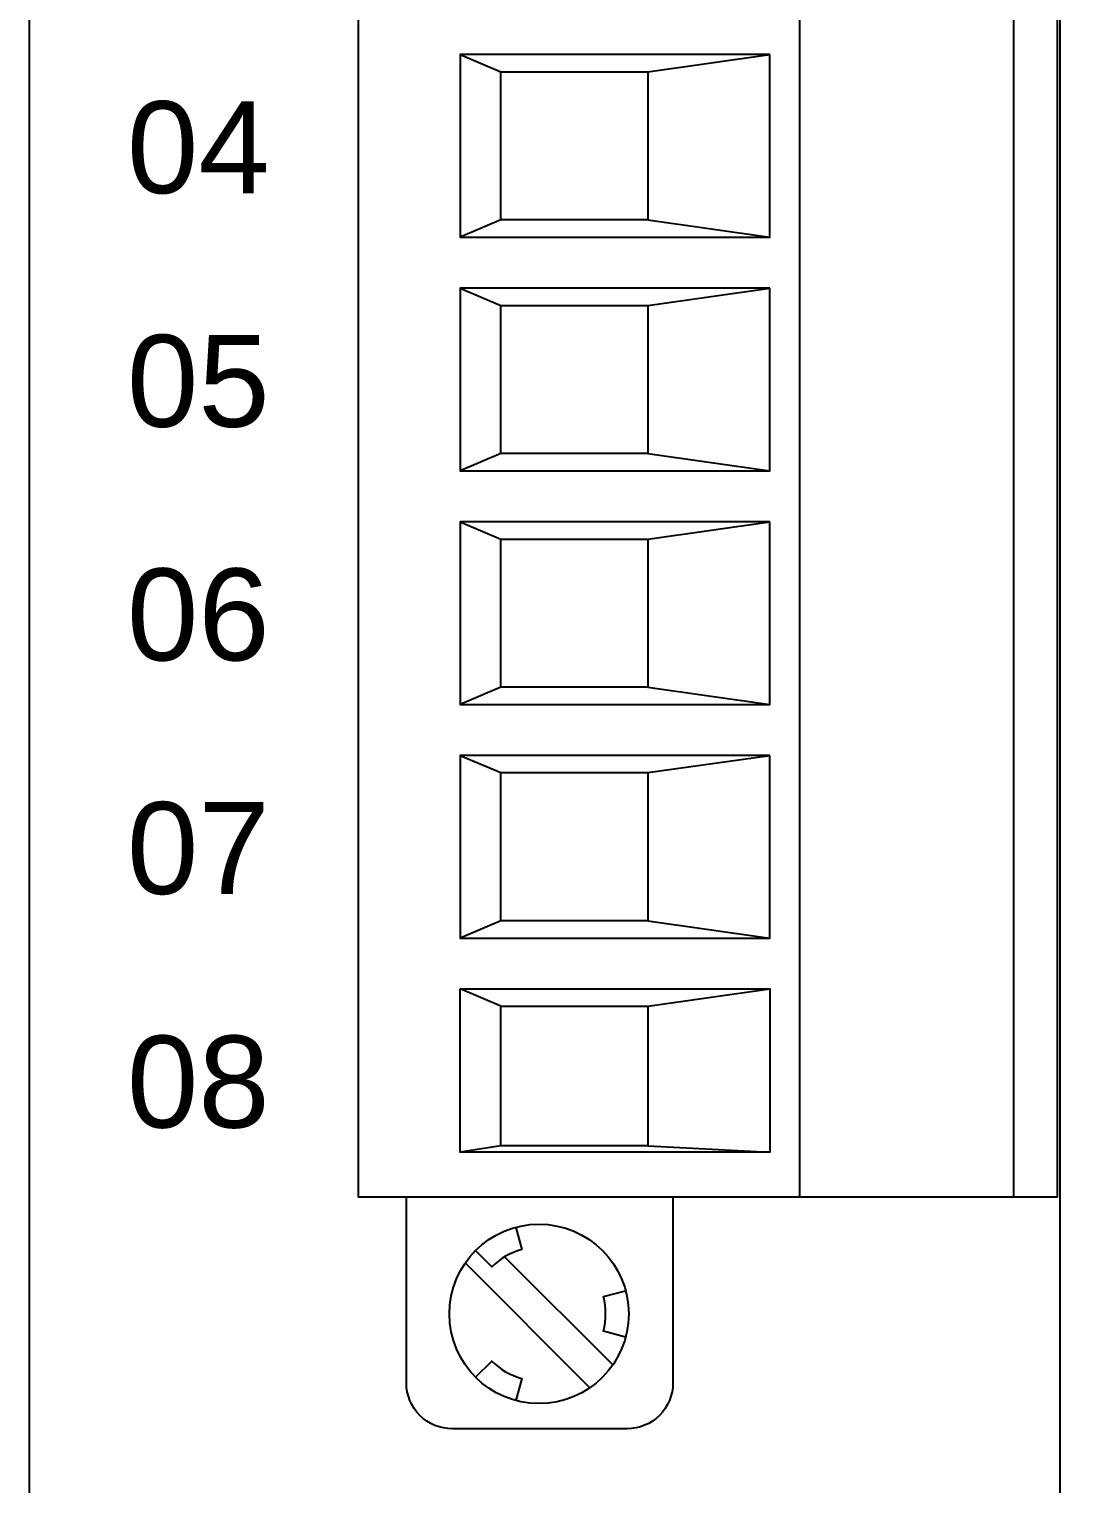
# Model space of a CAD drawing. Extents: x 1 to 47, y 1 to 35.
# Drawn here: x 37.605 to 38.491, y 14.548 to 15.794 of the extents above; entities that cross this region are included whole.
import ezdxf

# ---------------------------------------------------------------- set-up
doc = ezdxf.new("R2010")
doc.units = 0
doc.header["$MEASUREMENT"] = 0
for name, color, linetype in [('9_03__2__42_UNIVERSAL_BINA', 7, 'CONTINUOUS'), ('9_04__3__63_UNIVERSAL_BINA', 7, 'CONTINUOUS'), ('9_05__4__84_UNIVERSAL_BINA', 7, 'CONTINUOUS'), ('9_06__5__21_UNIVERSAL_BINA', 7, 'CONTINUOUS'), ('9_07__6__21_UNIVERSAL_BINA', 7, 'CONTINUOUS'), ('9_08__7__21_UNIVERSAL_BINA', 7, 'CONTINUOUS'), ('9_09__8__42_UNIVERSAL_BINA', 7, 'CONTINUOUS'), ('9_10__9__42_UNIVERSAL_BINA', 7, 'CONTINUOUS'), ('9_11__A__63_UNIVERSAL_BINA', 7, 'CONTINUOUS'), ('9_13__C__24_ELECTROMECHANI', 7, 'CONTINUOUS'), ('9_14__D__36_ELECTROMECHANI', 7, 'CONTINUOUS'), ('9_15__E__48_ELECTROMECHANI', 7, 'CONTINUOUS')]:
    doc.layers.add(name, color=color, linetype=linetype)
doc.styles.add('ARIAL', font='arial.ttf')

msp = doc.modelspace()

# ---------------------------------------------------------------- linework, layer by layer
at = {"layer": '9_03__2__42_UNIVERSAL_BINA'}
for points in [[(38.4875, 10.1348), (38.4875, 16.7075, -0.409111), (38.5649, 16.7863), (38.6646, 16.788, 0.409111), (38.773, 16.8982), (38.773, 17.0097, 0.404026), (38.735, 17.049), (38.33, 17.0632), (37.928, 17.0491, 0.404026), (37.89, 17.0098), (37.89, 16.8972, -0.409111), (37.7739, 16.7791), (37.6819, 16.7775, 0.409111), (37.6045, 16.6987), (37.6045, 10.1436, 0.409111)], [(38.1559, 14.7939), (38.1559, 14.6348, -0.414214), (38.1166, 14.5955), (37.967, 14.5955, -0.414214), (37.9276, 14.6348), (37.9276, 14.7939)], [(38.0213, 14.768), (38.0264, 14.749, 0.131652), (38.0008, 14.7342), (37.9869, 14.7482)], [(38.1153, 14.674), (38.0963, 14.6791, 0.131652), (38.0963, 14.7087), (38.1153, 14.7137)], [(37.9869, 14.6396), (38.0008, 14.6535, 0.131652), (38.0264, 14.6387), (38.0213, 14.6197)]]:
    msp.add_lwpolyline(points, format="xyb", dxfattribs=at)
for points in [[(38.4849, 16.3939), (38.4849, 14.7939), (37.8865, 14.7939), (37.8865, 16.3939)], [(38.2388, 15.7721), (37.9737, 15.7721), (37.9737, 15.6156), (38.2388, 15.6156)], [(38.0085, 15.7573), (38.1345, 15.7573), (38.1345, 15.6305), (38.0085, 15.6305)], [(38.2388, 15.5721), (37.9737, 15.5721), (37.9737, 15.4156), (38.2388, 15.4156)], [(38.0085, 15.5573), (38.1345, 15.5573), (38.1345, 15.4305), (38.0085, 15.4305)], [(38.2388, 15.3721), (37.9737, 15.3721), (37.9737, 15.2156), (38.2388, 15.2156)], [(38.0085, 15.3573), (38.1345, 15.3573), (38.1345, 15.2305), (38.0085, 15.2305)], [(38.2388, 15.1721), (37.9737, 15.1721), (37.9737, 15.0156), (38.2388, 15.0156)], [(38.0085, 15.1573), (38.1345, 15.1573), (38.1345, 15.0305), (38.0085, 15.0305)], [(37.9737, 14.9721), (38.2388, 14.9721), (38.2388, 14.8325), (37.9737, 14.8325)], [(38.0085, 14.9573), (38.1345, 14.9573), (38.1345, 14.8378), (38.0085, 14.8378)]]:
    msp.add_lwpolyline(points, close=True, dxfattribs=at)
for points in [[(38.2644, 14.7939), (38.2644, 16.3939)], [(38.4476, 16.3939), (38.4476, 14.7939)], [(37.9737, 15.7721), (38.0085, 15.7573)], [(38.1345, 15.7573), (38.2388, 15.7721)], [(38.0085, 15.6305), (37.9737, 15.6156)], [(38.1345, 15.6305), (38.2388, 15.6156)], [(37.9737, 15.5721), (38.0085, 15.5573)], [(38.1345, 15.5573), (38.2388, 15.5721)], [(38.0085, 15.4305), (37.9737, 15.4156)], [(38.1345, 15.4305), (38.2388, 15.4156)], [(37.9737, 15.3721), (38.0085, 15.3573)], [(38.1345, 15.3573), (38.2388, 15.3721)], [(38.0085, 15.2305), (37.9737, 15.2156)], [(38.1345, 15.2305), (38.2388, 15.2156)], [(37.9737, 15.1721), (38.0085, 15.1573)], [(38.1345, 15.1573), (38.2388, 15.1721)], [(38.0085, 15.0305), (37.9737, 15.0156)], [(38.1345, 15.0305), (38.2388, 15.0156)], [(38.0085, 14.9573), (37.9737, 14.9721)], [(38.1345, 14.9573), (38.2388, 14.9721)], [(38.0085, 14.8378), (37.9737, 14.8325)], [(38.1345, 14.8378), (38.2388, 14.8325)], [(38.0848, 14.6307), (37.978, 14.7375)], [(38.0117, 14.7428), (38.1043, 14.6502)]]:
    msp.add_lwpolyline(points, dxfattribs=at)
msp.add_circle((38.0412, 14.6939), 0.0768, dxfattribs=at)
at = {"layer": '9_04__3__63_UNIVERSAL_BINA'}
for points in [[(38.4875, 10.1348), (38.4875, 16.7075, -0.409111), (38.5649, 16.7863), (38.6646, 16.788, 0.409111), (38.773, 16.8982), (38.773, 17.0097, 0.404026), (38.735, 17.049), (38.33, 17.0632), (37.928, 17.0491, 0.404026), (37.89, 17.0098), (37.89, 16.8972, -0.409111), (37.7739, 16.7791), (37.6819, 16.7775, 0.409111), (37.6045, 16.6987), (37.6045, 10.1436, 0.409111)], [(38.1559, 14.7939), (38.1559, 14.6348, -0.414214), (38.1166, 14.5955), (37.967, 14.5955, -0.414214), (37.9276, 14.6348), (37.9276, 14.7939)], [(38.0213, 14.768), (38.0264, 14.749, 0.131652), (38.0008, 14.7342), (37.9869, 14.7482)], [(38.1153, 14.674), (38.0963, 14.6791, 0.131652), (38.0963, 14.7087), (38.1153, 14.7137)], [(37.9869, 14.6396), (38.0008, 14.6535, 0.131652), (38.0264, 14.6387), (38.0213, 14.6197)]]:
    msp.add_lwpolyline(points, format="xyb", dxfattribs=at)
for points in [[(38.4849, 16.3939), (38.4849, 14.7939), (37.8865, 14.7939), (37.8865, 16.3939)], [(38.2388, 15.7721), (37.9737, 15.7721), (37.9737, 15.6156), (38.2388, 15.6156)], [(38.0085, 15.7573), (38.1345, 15.7573), (38.1345, 15.6305), (38.0085, 15.6305)], [(38.2388, 15.5721), (37.9737, 15.5721), (37.9737, 15.4156), (38.2388, 15.4156)], [(38.0085, 15.5573), (38.1345, 15.5573), (38.1345, 15.4305), (38.0085, 15.4305)], [(38.2388, 15.3721), (37.9737, 15.3721), (37.9737, 15.2156), (38.2388, 15.2156)], [(38.0085, 15.3573), (38.1345, 15.3573), (38.1345, 15.2305), (38.0085, 15.2305)], [(38.2388, 15.1721), (37.9737, 15.1721), (37.9737, 15.0156), (38.2388, 15.0156)], [(38.0085, 15.1573), (38.1345, 15.1573), (38.1345, 15.0305), (38.0085, 15.0305)], [(37.9737, 14.9721), (38.2388, 14.9721), (38.2388, 14.8325), (37.9737, 14.8325)], [(38.0085, 14.9573), (38.1345, 14.9573), (38.1345, 14.8378), (38.0085, 14.8378)]]:
    msp.add_lwpolyline(points, close=True, dxfattribs=at)
for points in [[(38.2644, 14.7939), (38.2644, 16.3939)], [(38.4476, 16.3939), (38.4476, 14.7939)], [(37.9737, 15.7721), (38.0085, 15.7573)], [(38.1345, 15.7573), (38.2388, 15.7721)], [(38.0085, 15.6305), (37.9737, 15.6156)], [(38.1345, 15.6305), (38.2388, 15.6156)], [(37.9737, 15.5721), (38.0085, 15.5573)], [(38.1345, 15.5573), (38.2388, 15.5721)], [(38.0085, 15.4305), (37.9737, 15.4156)], [(38.1345, 15.4305), (38.2388, 15.4156)], [(37.9737, 15.3721), (38.0085, 15.3573)], [(38.1345, 15.3573), (38.2388, 15.3721)], [(38.0085, 15.2305), (37.9737, 15.2156)], [(38.1345, 15.2305), (38.2388, 15.2156)], [(37.9737, 15.1721), (38.0085, 15.1573)], [(38.1345, 15.1573), (38.2388, 15.1721)], [(38.0085, 15.0305), (37.9737, 15.0156)], [(38.1345, 15.0305), (38.2388, 15.0156)], [(38.0085, 14.9573), (37.9737, 14.9721)], [(38.1345, 14.9573), (38.2388, 14.9721)], [(38.0085, 14.8378), (37.9737, 14.8325)], [(38.1345, 14.8378), (38.2388, 14.8325)], [(38.0848, 14.6307), (37.978, 14.7375)], [(38.0117, 14.7428), (38.1043, 14.6502)]]:
    msp.add_lwpolyline(points, dxfattribs=at)
msp.add_circle((38.0412, 14.6939), 0.0768, dxfattribs=at)
at = {"layer": '9_05__4__84_UNIVERSAL_BINA'}
for points in [[(38.4875, 10.1348), (38.4875, 16.7075, -0.409111), (38.5649, 16.7863), (38.6646, 16.788, 0.409111), (38.773, 16.8982), (38.773, 17.0097, 0.404026), (38.735, 17.049), (38.33, 17.0632), (37.928, 17.0491, 0.404026), (37.89, 17.0098), (37.89, 16.8972, -0.409111), (37.7739, 16.7791), (37.6819, 16.7775, 0.409111), (37.6045, 16.6987), (37.6045, 10.1436, 0.409111)], [(38.1559, 14.7939), (38.1559, 14.6348, -0.414214), (38.1166, 14.5955), (37.967, 14.5955, -0.414214), (37.9276, 14.6348), (37.9276, 14.7939)], [(38.0213, 14.768), (38.0264, 14.749, 0.131652), (38.0008, 14.7342), (37.9869, 14.7482)], [(38.1153, 14.674), (38.0963, 14.6791, 0.131652), (38.0963, 14.7087), (38.1153, 14.7137)], [(37.9869, 14.6396), (38.0008, 14.6535, 0.131652), (38.0264, 14.6387), (38.0213, 14.6197)]]:
    msp.add_lwpolyline(points, format="xyb", dxfattribs=at)
for points in [[(38.4849, 16.3939), (38.4849, 14.7939), (37.8865, 14.7939), (37.8865, 16.3939)], [(38.2388, 15.7721), (37.9737, 15.7721), (37.9737, 15.6156), (38.2388, 15.6156)], [(38.0085, 15.7573), (38.1345, 15.7573), (38.1345, 15.6305), (38.0085, 15.6305)], [(38.2388, 15.5721), (37.9737, 15.5721), (37.9737, 15.4156), (38.2388, 15.4156)], [(38.0085, 15.5573), (38.1345, 15.5573), (38.1345, 15.4305), (38.0085, 15.4305)], [(38.2388, 15.3721), (37.9737, 15.3721), (37.9737, 15.2156), (38.2388, 15.2156)], [(38.0085, 15.3573), (38.1345, 15.3573), (38.1345, 15.2305), (38.0085, 15.2305)], [(38.2388, 15.1721), (37.9737, 15.1721), (37.9737, 15.0156), (38.2388, 15.0156)], [(38.0085, 15.1573), (38.1345, 15.1573), (38.1345, 15.0305), (38.0085, 15.0305)], [(37.9737, 14.9721), (38.2388, 14.9721), (38.2388, 14.8325), (37.9737, 14.8325)], [(38.0085, 14.9573), (38.1345, 14.9573), (38.1345, 14.8378), (38.0085, 14.8378)]]:
    msp.add_lwpolyline(points, close=True, dxfattribs=at)
for points in [[(38.2644, 14.7939), (38.2644, 16.3939)], [(38.4476, 16.3939), (38.4476, 14.7939)], [(37.9737, 15.7721), (38.0085, 15.7573)], [(38.1345, 15.7573), (38.2388, 15.7721)], [(38.0085, 15.6305), (37.9737, 15.6156)], [(38.1345, 15.6305), (38.2388, 15.6156)], [(37.9737, 15.5721), (38.0085, 15.5573)], [(38.1345, 15.5573), (38.2388, 15.5721)], [(38.0085, 15.4305), (37.9737, 15.4156)], [(38.1345, 15.4305), (38.2388, 15.4156)], [(37.9737, 15.3721), (38.0085, 15.3573)], [(38.1345, 15.3573), (38.2388, 15.3721)], [(38.0085, 15.2305), (37.9737, 15.2156)], [(38.1345, 15.2305), (38.2388, 15.2156)], [(37.9737, 15.1721), (38.0085, 15.1573)], [(38.1345, 15.1573), (38.2388, 15.1721)], [(38.0085, 15.0305), (37.9737, 15.0156)], [(38.1345, 15.0305), (38.2388, 15.0156)], [(38.0085, 14.9573), (37.9737, 14.9721)], [(38.1345, 14.9573), (38.2388, 14.9721)], [(38.0085, 14.8378), (37.9737, 14.8325)], [(38.1345, 14.8378), (38.2388, 14.8325)], [(38.0848, 14.6307), (37.978, 14.7375)], [(38.0117, 14.7428), (38.1043, 14.6502)]]:
    msp.add_lwpolyline(points, dxfattribs=at)
msp.add_circle((38.0412, 14.6939), 0.0768, dxfattribs=at)
at = {"layer": '9_06__5__21_UNIVERSAL_BINA'}
for points in [[(38.4875, 10.1348), (38.4875, 16.7075, -0.409111), (38.5649, 16.7863), (38.6646, 16.788, 0.409111), (38.773, 16.8982), (38.773, 17.0097, 0.404026), (38.735, 17.049), (38.33, 17.0632), (37.928, 17.0491, 0.404026), (37.89, 17.0098), (37.89, 16.8972, -0.409111), (37.7739, 16.7791), (37.6819, 16.7775, 0.409111), (37.6045, 16.6987), (37.6045, 10.1436, 0.409111)], [(38.1559, 14.7939), (38.1559, 14.6348, -0.414214), (38.1166, 14.5955), (37.967, 14.5955, -0.414214), (37.9276, 14.6348), (37.9276, 14.7939)], [(38.0213, 14.768), (38.0264, 14.749, 0.131652), (38.0008, 14.7342), (37.9869, 14.7482)], [(38.1153, 14.674), (38.0963, 14.6791, 0.131652), (38.0963, 14.7087), (38.1153, 14.7137)], [(37.9869, 14.6396), (38.0008, 14.6535, 0.131652), (38.0264, 14.6387), (38.0213, 14.6197)]]:
    msp.add_lwpolyline(points, format="xyb", dxfattribs=at)
for points in [[(38.4849, 16.3939), (38.4849, 14.7939), (37.8865, 14.7939), (37.8865, 16.3939)], [(38.2388, 15.7721), (37.9737, 15.7721), (37.9737, 15.6156), (38.2388, 15.6156)], [(38.0085, 15.7573), (38.1345, 15.7573), (38.1345, 15.6305), (38.0085, 15.6305)], [(38.2388, 15.5721), (37.9737, 15.5721), (37.9737, 15.4156), (38.2388, 15.4156)], [(38.0085, 15.5573), (38.1345, 15.5573), (38.1345, 15.4305), (38.0085, 15.4305)], [(38.2388, 15.3721), (37.9737, 15.3721), (37.9737, 15.2156), (38.2388, 15.2156)], [(38.0085, 15.3573), (38.1345, 15.3573), (38.1345, 15.2305), (38.0085, 15.2305)], [(38.2388, 15.1721), (37.9737, 15.1721), (37.9737, 15.0156), (38.2388, 15.0156)], [(38.0085, 15.1573), (38.1345, 15.1573), (38.1345, 15.0305), (38.0085, 15.0305)], [(37.9737, 14.9721), (38.2388, 14.9721), (38.2388, 14.8325), (37.9737, 14.8325)], [(38.0085, 14.9573), (38.1345, 14.9573), (38.1345, 14.8378), (38.0085, 14.8378)]]:
    msp.add_lwpolyline(points, close=True, dxfattribs=at)
for points in [[(38.2644, 14.7939), (38.2644, 16.3939)], [(38.4476, 16.3939), (38.4476, 14.7939)], [(37.9737, 15.7721), (38.0085, 15.7573)], [(38.1345, 15.7573), (38.2388, 15.7721)], [(38.0085, 15.6305), (37.9737, 15.6156)], [(38.1345, 15.6305), (38.2388, 15.6156)], [(37.9737, 15.5721), (38.0085, 15.5573)], [(38.1345, 15.5573), (38.2388, 15.5721)], [(38.0085, 15.4305), (37.9737, 15.4156)], [(38.1345, 15.4305), (38.2388, 15.4156)], [(37.9737, 15.3721), (38.0085, 15.3573)], [(38.1345, 15.3573), (38.2388, 15.3721)], [(38.0085, 15.2305), (37.9737, 15.2156)], [(38.1345, 15.2305), (38.2388, 15.2156)], [(37.9737, 15.1721), (38.0085, 15.1573)], [(38.1345, 15.1573), (38.2388, 15.1721)], [(38.0085, 15.0305), (37.9737, 15.0156)], [(38.1345, 15.0305), (38.2388, 15.0156)], [(38.0085, 14.9573), (37.9737, 14.9721)], [(38.1345, 14.9573), (38.2388, 14.9721)], [(38.0085, 14.8378), (37.9737, 14.8325)], [(38.1345, 14.8378), (38.2388, 14.8325)], [(38.0848, 14.6307), (37.978, 14.7375)], [(38.0117, 14.7428), (38.1043, 14.6502)]]:
    msp.add_lwpolyline(points, dxfattribs=at)
msp.add_circle((38.0412, 14.6939), 0.0768, dxfattribs=at)
at = {"layer": '9_07__6__21_UNIVERSAL_BINA'}
for points in [[(38.4875, 10.1348), (38.4875, 16.7075, -0.409111), (38.5649, 16.7863), (38.6646, 16.788, 0.409111), (38.773, 16.8982), (38.773, 17.0097, 0.404026), (38.735, 17.049), (38.33, 17.0632), (37.928, 17.0491, 0.404026), (37.89, 17.0098), (37.89, 16.8972, -0.409111), (37.7739, 16.7791), (37.6819, 16.7775, 0.409111), (37.6045, 16.6987), (37.6045, 10.1436, 0.409111)], [(38.1559, 14.7939), (38.1559, 14.6348, -0.414214), (38.1166, 14.5955), (37.967, 14.5955, -0.414214), (37.9276, 14.6348), (37.9276, 14.7939)], [(38.0213, 14.768), (38.0264, 14.749, 0.131652), (38.0008, 14.7342), (37.9869, 14.7482)], [(38.1153, 14.674), (38.0963, 14.6791, 0.131652), (38.0963, 14.7087), (38.1153, 14.7137)], [(37.9869, 14.6396), (38.0008, 14.6535, 0.131652), (38.0264, 14.6387), (38.0213, 14.6197)]]:
    msp.add_lwpolyline(points, format="xyb", dxfattribs=at)
for points in [[(38.4849, 16.3939), (38.4849, 14.7939), (37.8865, 14.7939), (37.8865, 16.3939)], [(38.2388, 15.7721), (37.9737, 15.7721), (37.9737, 15.6156), (38.2388, 15.6156)], [(38.0085, 15.7573), (38.1345, 15.7573), (38.1345, 15.6305), (38.0085, 15.6305)], [(38.2388, 15.5721), (37.9737, 15.5721), (37.9737, 15.4156), (38.2388, 15.4156)], [(38.0085, 15.5573), (38.1345, 15.5573), (38.1345, 15.4305), (38.0085, 15.4305)], [(38.2388, 15.3721), (37.9737, 15.3721), (37.9737, 15.2156), (38.2388, 15.2156)], [(38.0085, 15.3573), (38.1345, 15.3573), (38.1345, 15.2305), (38.0085, 15.2305)], [(38.2388, 15.1721), (37.9737, 15.1721), (37.9737, 15.0156), (38.2388, 15.0156)], [(38.0085, 15.1573), (38.1345, 15.1573), (38.1345, 15.0305), (38.0085, 15.0305)], [(37.9737, 14.9721), (38.2388, 14.9721), (38.2388, 14.8325), (37.9737, 14.8325)], [(38.0085, 14.9573), (38.1345, 14.9573), (38.1345, 14.8378), (38.0085, 14.8378)]]:
    msp.add_lwpolyline(points, close=True, dxfattribs=at)
for points in [[(38.2644, 14.7939), (38.2644, 16.3939)], [(38.4476, 16.3939), (38.4476, 14.7939)], [(37.9737, 15.7721), (38.0085, 15.7573)], [(38.1345, 15.7573), (38.2388, 15.7721)], [(38.0085, 15.6305), (37.9737, 15.6156)], [(38.1345, 15.6305), (38.2388, 15.6156)], [(37.9737, 15.5721), (38.0085, 15.5573)], [(38.1345, 15.5573), (38.2388, 15.5721)], [(38.0085, 15.4305), (37.9737, 15.4156)], [(38.1345, 15.4305), (38.2388, 15.4156)], [(37.9737, 15.3721), (38.0085, 15.3573)], [(38.1345, 15.3573), (38.2388, 15.3721)], [(38.0085, 15.2305), (37.9737, 15.2156)], [(38.1345, 15.2305), (38.2388, 15.2156)], [(37.9737, 15.1721), (38.0085, 15.1573)], [(38.1345, 15.1573), (38.2388, 15.1721)], [(38.0085, 15.0305), (37.9737, 15.0156)], [(38.1345, 15.0305), (38.2388, 15.0156)], [(38.0085, 14.9573), (37.9737, 14.9721)], [(38.1345, 14.9573), (38.2388, 14.9721)], [(38.0085, 14.8378), (37.9737, 14.8325)], [(38.1345, 14.8378), (38.2388, 14.8325)], [(38.0848, 14.6307), (37.978, 14.7375)], [(38.0117, 14.7428), (38.1043, 14.6502)]]:
    msp.add_lwpolyline(points, dxfattribs=at)
msp.add_circle((38.0412, 14.6939), 0.0768, dxfattribs=at)
at = {"layer": '9_08__7__21_UNIVERSAL_BINA'}
for points in [[(38.4875, 10.1348), (38.4875, 16.7075, -0.409111), (38.5649, 16.7863), (38.6646, 16.788, 0.409111), (38.773, 16.8982), (38.773, 17.0097, 0.404026), (38.735, 17.049), (38.33, 17.0632), (37.928, 17.0491, 0.404026), (37.89, 17.0098), (37.89, 16.8972, -0.409111), (37.7739, 16.7791), (37.6819, 16.7775, 0.409111), (37.6045, 16.6987), (37.6045, 10.1436, 0.409111)], [(38.1559, 14.7939), (38.1559, 14.6348, -0.414214), (38.1166, 14.5955), (37.967, 14.5955, -0.414214), (37.9276, 14.6348), (37.9276, 14.7939)], [(38.0213, 14.768), (38.0264, 14.749, 0.131652), (38.0008, 14.7342), (37.9869, 14.7482)], [(38.1153, 14.674), (38.0963, 14.6791, 0.131652), (38.0963, 14.7087), (38.1153, 14.7137)], [(37.9869, 14.6396), (38.0008, 14.6535, 0.131652), (38.0264, 14.6387), (38.0213, 14.6197)]]:
    msp.add_lwpolyline(points, format="xyb", dxfattribs=at)
for points in [[(38.4849, 16.3939), (38.4849, 14.7939), (37.8865, 14.7939), (37.8865, 16.3939)], [(38.2388, 15.7721), (37.9737, 15.7721), (37.9737, 15.6156), (38.2388, 15.6156)], [(38.0085, 15.7573), (38.1345, 15.7573), (38.1345, 15.6305), (38.0085, 15.6305)], [(38.2388, 15.5721), (37.9737, 15.5721), (37.9737, 15.4156), (38.2388, 15.4156)], [(38.0085, 15.5573), (38.1345, 15.5573), (38.1345, 15.4305), (38.0085, 15.4305)], [(38.2388, 15.3721), (37.9737, 15.3721), (37.9737, 15.2156), (38.2388, 15.2156)], [(38.0085, 15.3573), (38.1345, 15.3573), (38.1345, 15.2305), (38.0085, 15.2305)], [(38.2388, 15.1721), (37.9737, 15.1721), (37.9737, 15.0156), (38.2388, 15.0156)], [(38.0085, 15.1573), (38.1345, 15.1573), (38.1345, 15.0305), (38.0085, 15.0305)], [(37.9737, 14.9721), (38.2388, 14.9721), (38.2388, 14.8325), (37.9737, 14.8325)], [(38.0085, 14.9573), (38.1345, 14.9573), (38.1345, 14.8378), (38.0085, 14.8378)]]:
    msp.add_lwpolyline(points, close=True, dxfattribs=at)
for points in [[(38.2644, 14.7939), (38.2644, 16.3939)], [(38.4476, 16.3939), (38.4476, 14.7939)], [(37.9737, 15.7721), (38.0085, 15.7573)], [(38.1345, 15.7573), (38.2388, 15.7721)], [(38.0085, 15.6305), (37.9737, 15.6156)], [(38.1345, 15.6305), (38.2388, 15.6156)], [(37.9737, 15.5721), (38.0085, 15.5573)], [(38.1345, 15.5573), (38.2388, 15.5721)], [(38.0085, 15.4305), (37.9737, 15.4156)], [(38.1345, 15.4305), (38.2388, 15.4156)], [(37.9737, 15.3721), (38.0085, 15.3573)], [(38.1345, 15.3573), (38.2388, 15.3721)], [(38.0085, 15.2305), (37.9737, 15.2156)], [(38.1345, 15.2305), (38.2388, 15.2156)], [(37.9737, 15.1721), (38.0085, 15.1573)], [(38.1345, 15.1573), (38.2388, 15.1721)], [(38.0085, 15.0305), (37.9737, 15.0156)], [(38.1345, 15.0305), (38.2388, 15.0156)], [(38.0085, 14.9573), (37.9737, 14.9721)], [(38.1345, 14.9573), (38.2388, 14.9721)], [(38.0085, 14.8378), (37.9737, 14.8325)], [(38.1345, 14.8378), (38.2388, 14.8325)], [(38.0848, 14.6307), (37.978, 14.7375)], [(38.0117, 14.7428), (38.1043, 14.6502)]]:
    msp.add_lwpolyline(points, dxfattribs=at)
msp.add_circle((38.0412, 14.6939), 0.0768, dxfattribs=at)
at = {"layer": '9_09__8__42_UNIVERSAL_BINA'}
for points in [[(38.4875, 10.1348), (38.4875, 16.7075, -0.409111), (38.5649, 16.7863), (38.6646, 16.788, 0.409111), (38.773, 16.8982), (38.773, 17.0097, 0.404026), (38.735, 17.049), (38.33, 17.0632), (37.928, 17.0491, 0.404026), (37.89, 17.0098), (37.89, 16.8972, -0.409111), (37.7739, 16.7791), (37.6819, 16.7775, 0.409111), (37.6045, 16.6987), (37.6045, 10.1436, 0.409111)], [(38.1559, 14.7939), (38.1559, 14.6348, -0.414214), (38.1166, 14.5955), (37.967, 14.5955, -0.414214), (37.9276, 14.6348), (37.9276, 14.7939)], [(38.0213, 14.768), (38.0264, 14.749, 0.131652), (38.0008, 14.7342), (37.9869, 14.7482)], [(38.1153, 14.674), (38.0963, 14.6791, 0.131652), (38.0963, 14.7087), (38.1153, 14.7137)], [(37.9869, 14.6396), (38.0008, 14.6535, 0.131652), (38.0264, 14.6387), (38.0213, 14.6197)]]:
    msp.add_lwpolyline(points, format="xyb", dxfattribs=at)
for points in [[(38.4849, 16.3939), (38.4849, 14.7939), (37.8865, 14.7939), (37.8865, 16.3939)], [(38.2388, 15.7721), (37.9737, 15.7721), (37.9737, 15.6156), (38.2388, 15.6156)], [(38.0085, 15.7573), (38.1345, 15.7573), (38.1345, 15.6305), (38.0085, 15.6305)], [(38.2388, 15.5721), (37.9737, 15.5721), (37.9737, 15.4156), (38.2388, 15.4156)], [(38.0085, 15.5573), (38.1345, 15.5573), (38.1345, 15.4305), (38.0085, 15.4305)], [(38.2388, 15.3721), (37.9737, 15.3721), (37.9737, 15.2156), (38.2388, 15.2156)], [(38.0085, 15.3573), (38.1345, 15.3573), (38.1345, 15.2305), (38.0085, 15.2305)], [(38.2388, 15.1721), (37.9737, 15.1721), (37.9737, 15.0156), (38.2388, 15.0156)], [(38.0085, 15.1573), (38.1345, 15.1573), (38.1345, 15.0305), (38.0085, 15.0305)], [(37.9737, 14.9721), (38.2388, 14.9721), (38.2388, 14.8325), (37.9737, 14.8325)], [(38.0085, 14.9573), (38.1345, 14.9573), (38.1345, 14.8378), (38.0085, 14.8378)]]:
    msp.add_lwpolyline(points, close=True, dxfattribs=at)
for points in [[(38.2644, 14.7939), (38.2644, 16.3939)], [(38.4476, 16.3939), (38.4476, 14.7939)], [(37.9737, 15.7721), (38.0085, 15.7573)], [(38.1345, 15.7573), (38.2388, 15.7721)], [(38.0085, 15.6305), (37.9737, 15.6156)], [(38.1345, 15.6305), (38.2388, 15.6156)], [(37.9737, 15.5721), (38.0085, 15.5573)], [(38.1345, 15.5573), (38.2388, 15.5721)], [(38.0085, 15.4305), (37.9737, 15.4156)], [(38.1345, 15.4305), (38.2388, 15.4156)], [(37.9737, 15.3721), (38.0085, 15.3573)], [(38.1345, 15.3573), (38.2388, 15.3721)], [(38.0085, 15.2305), (37.9737, 15.2156)], [(38.1345, 15.2305), (38.2388, 15.2156)], [(37.9737, 15.1721), (38.0085, 15.1573)], [(38.1345, 15.1573), (38.2388, 15.1721)], [(38.0085, 15.0305), (37.9737, 15.0156)], [(38.1345, 15.0305), (38.2388, 15.0156)], [(38.0085, 14.9573), (37.9737, 14.9721)], [(38.1345, 14.9573), (38.2388, 14.9721)], [(38.0085, 14.8378), (37.9737, 14.8325)], [(38.1345, 14.8378), (38.2388, 14.8325)], [(38.0848, 14.6307), (37.978, 14.7375)], [(38.0117, 14.7428), (38.1043, 14.6502)]]:
    msp.add_lwpolyline(points, dxfattribs=at)
msp.add_circle((38.0412, 14.6939), 0.0768, dxfattribs=at)
at = {"layer": '9_10__9__42_UNIVERSAL_BINA'}
for points in [[(38.4875, 10.1348), (38.4875, 16.7075, -0.409111), (38.5649, 16.7863), (38.6646, 16.788, 0.409111), (38.773, 16.8982), (38.773, 17.0097, 0.404026), (38.735, 17.049), (38.33, 17.0632), (37.928, 17.0491, 0.404026), (37.89, 17.0098), (37.89, 16.8972, -0.409111), (37.7739, 16.7791), (37.6819, 16.7775, 0.409111), (37.6045, 16.6987), (37.6045, 10.1436, 0.409111)], [(38.1559, 14.7939), (38.1559, 14.6348, -0.414214), (38.1166, 14.5955), (37.967, 14.5955, -0.414214), (37.9276, 14.6348), (37.9276, 14.7939)], [(38.0213, 14.768), (38.0264, 14.749, 0.131652), (38.0008, 14.7342), (37.9869, 14.7482)], [(38.1153, 14.674), (38.0963, 14.6791, 0.131652), (38.0963, 14.7087), (38.1153, 14.7137)], [(37.9869, 14.6396), (38.0008, 14.6535, 0.131652), (38.0264, 14.6387), (38.0213, 14.6197)]]:
    msp.add_lwpolyline(points, format="xyb", dxfattribs=at)
for points in [[(38.4849, 16.3939), (38.4849, 14.7939), (37.8865, 14.7939), (37.8865, 16.3939)], [(38.2388, 15.7721), (37.9737, 15.7721), (37.9737, 15.6156), (38.2388, 15.6156)], [(38.0085, 15.7573), (38.1345, 15.7573), (38.1345, 15.6305), (38.0085, 15.6305)], [(38.2388, 15.5721), (37.9737, 15.5721), (37.9737, 15.4156), (38.2388, 15.4156)], [(38.0085, 15.5573), (38.1345, 15.5573), (38.1345, 15.4305), (38.0085, 15.4305)], [(38.2388, 15.3721), (37.9737, 15.3721), (37.9737, 15.2156), (38.2388, 15.2156)], [(38.0085, 15.3573), (38.1345, 15.3573), (38.1345, 15.2305), (38.0085, 15.2305)], [(38.2388, 15.1721), (37.9737, 15.1721), (37.9737, 15.0156), (38.2388, 15.0156)], [(38.0085, 15.1573), (38.1345, 15.1573), (38.1345, 15.0305), (38.0085, 15.0305)], [(37.9737, 14.9721), (38.2388, 14.9721), (38.2388, 14.8325), (37.9737, 14.8325)], [(38.0085, 14.9573), (38.1345, 14.9573), (38.1345, 14.8378), (38.0085, 14.8378)]]:
    msp.add_lwpolyline(points, close=True, dxfattribs=at)
for points in [[(38.2644, 14.7939), (38.2644, 16.3939)], [(38.4476, 16.3939), (38.4476, 14.7939)], [(37.9737, 15.7721), (38.0085, 15.7573)], [(38.1345, 15.7573), (38.2388, 15.7721)], [(38.0085, 15.6305), (37.9737, 15.6156)], [(38.1345, 15.6305), (38.2388, 15.6156)], [(37.9737, 15.5721), (38.0085, 15.5573)], [(38.1345, 15.5573), (38.2388, 15.5721)], [(38.0085, 15.4305), (37.9737, 15.4156)], [(38.1345, 15.4305), (38.2388, 15.4156)], [(37.9737, 15.3721), (38.0085, 15.3573)], [(38.1345, 15.3573), (38.2388, 15.3721)], [(38.0085, 15.2305), (37.9737, 15.2156)], [(38.1345, 15.2305), (38.2388, 15.2156)], [(37.9737, 15.1721), (38.0085, 15.1573)], [(38.1345, 15.1573), (38.2388, 15.1721)], [(38.0085, 15.0305), (37.9737, 15.0156)], [(38.1345, 15.0305), (38.2388, 15.0156)], [(38.0085, 14.9573), (37.9737, 14.9721)], [(38.1345, 14.9573), (38.2388, 14.9721)], [(38.0085, 14.8378), (37.9737, 14.8325)], [(38.1345, 14.8378), (38.2388, 14.8325)], [(38.0848, 14.6307), (37.978, 14.7375)], [(38.0117, 14.7428), (38.1043, 14.6502)]]:
    msp.add_lwpolyline(points, dxfattribs=at)
msp.add_circle((38.0412, 14.6939), 0.0768, dxfattribs=at)
at = {"layer": '9_11__A__63_UNIVERSAL_BINA'}
for points in [[(38.4875, 10.1348), (38.4875, 16.7075, -0.409111), (38.5649, 16.7863), (38.6646, 16.788, 0.409111), (38.773, 16.8982), (38.773, 17.0097, 0.404026), (38.735, 17.049), (38.33, 17.0632), (37.928, 17.0491, 0.404026), (37.89, 17.0098), (37.89, 16.8972, -0.409111), (37.7739, 16.7791), (37.6819, 16.7775, 0.409111), (37.6045, 16.6987), (37.6045, 10.1436, 0.409111)], [(38.1559, 14.7939), (38.1559, 14.6348, -0.414214), (38.1166, 14.5955), (37.967, 14.5955, -0.414214), (37.9276, 14.6348), (37.9276, 14.7939)], [(38.0213, 14.768), (38.0264, 14.749, 0.131652), (38.0008, 14.7342), (37.9869, 14.7482)], [(38.1153, 14.674), (38.0963, 14.6791, 0.131652), (38.0963, 14.7087), (38.1153, 14.7137)], [(37.9869, 14.6396), (38.0008, 14.6535, 0.131652), (38.0264, 14.6387), (38.0213, 14.6197)]]:
    msp.add_lwpolyline(points, format="xyb", dxfattribs=at)
for points in [[(38.4849, 16.3939), (38.4849, 14.7939), (37.8865, 14.7939), (37.8865, 16.3939)], [(38.2388, 15.7721), (37.9737, 15.7721), (37.9737, 15.6156), (38.2388, 15.6156)], [(38.0085, 15.7573), (38.1345, 15.7573), (38.1345, 15.6305), (38.0085, 15.6305)], [(38.2388, 15.5721), (37.9737, 15.5721), (37.9737, 15.4156), (38.2388, 15.4156)], [(38.0085, 15.5573), (38.1345, 15.5573), (38.1345, 15.4305), (38.0085, 15.4305)], [(38.2388, 15.3721), (37.9737, 15.3721), (37.9737, 15.2156), (38.2388, 15.2156)], [(38.0085, 15.3573), (38.1345, 15.3573), (38.1345, 15.2305), (38.0085, 15.2305)], [(38.2388, 15.1721), (37.9737, 15.1721), (37.9737, 15.0156), (38.2388, 15.0156)], [(38.0085, 15.1573), (38.1345, 15.1573), (38.1345, 15.0305), (38.0085, 15.0305)], [(37.9737, 14.9721), (38.2388, 14.9721), (38.2388, 14.8325), (37.9737, 14.8325)], [(38.0085, 14.9573), (38.1345, 14.9573), (38.1345, 14.8378), (38.0085, 14.8378)]]:
    msp.add_lwpolyline(points, close=True, dxfattribs=at)
for points in [[(38.2644, 14.7939), (38.2644, 16.3939)], [(38.4476, 16.3939), (38.4476, 14.7939)], [(37.9737, 15.7721), (38.0085, 15.7573)], [(38.1345, 15.7573), (38.2388, 15.7721)], [(38.0085, 15.6305), (37.9737, 15.6156)], [(38.1345, 15.6305), (38.2388, 15.6156)], [(37.9737, 15.5721), (38.0085, 15.5573)], [(38.1345, 15.5573), (38.2388, 15.5721)], [(38.0085, 15.4305), (37.9737, 15.4156)], [(38.1345, 15.4305), (38.2388, 15.4156)], [(37.9737, 15.3721), (38.0085, 15.3573)], [(38.1345, 15.3573), (38.2388, 15.3721)], [(38.0085, 15.2305), (37.9737, 15.2156)], [(38.1345, 15.2305), (38.2388, 15.2156)], [(37.9737, 15.1721), (38.0085, 15.1573)], [(38.1345, 15.1573), (38.2388, 15.1721)], [(38.0085, 15.0305), (37.9737, 15.0156)], [(38.1345, 15.0305), (38.2388, 15.0156)], [(38.0085, 14.9573), (37.9737, 14.9721)], [(38.1345, 14.9573), (38.2388, 14.9721)], [(38.0085, 14.8378), (37.9737, 14.8325)], [(38.1345, 14.8378), (38.2388, 14.8325)], [(38.0848, 14.6307), (37.978, 14.7375)], [(38.0117, 14.7428), (38.1043, 14.6502)]]:
    msp.add_lwpolyline(points, dxfattribs=at)
msp.add_circle((38.0412, 14.6939), 0.0768, dxfattribs=at)
at = {"layer": '9_13__C__24_ELECTROMECHANI'}
for points in [[(38.4875, 10.1348), (38.4875, 16.7075, -0.409111), (38.5649, 16.7863), (38.6646, 16.788, 0.409111), (38.773, 16.8982), (38.773, 17.0097, 0.404026), (38.735, 17.049), (38.33, 17.0632), (37.928, 17.0491, 0.404026), (37.89, 17.0098), (37.89, 16.8972, -0.409111), (37.7739, 16.7791), (37.6819, 16.7775, 0.409111), (37.6045, 16.6987), (37.6045, 10.1436, 0.409111)], [(38.1559, 14.7939), (38.1559, 14.6348, -0.414214), (38.1166, 14.5955), (37.967, 14.5955, -0.414214), (37.9276, 14.6348), (37.9276, 14.7939)], [(38.0213, 14.768), (38.0264, 14.749, 0.131652), (38.0008, 14.7342), (37.9869, 14.7482)], [(38.1153, 14.674), (38.0963, 14.6791, 0.131652), (38.0963, 14.7087), (38.1153, 14.7137)], [(37.9869, 14.6396), (38.0008, 14.6535, 0.131652), (38.0264, 14.6387), (38.0213, 14.6197)]]:
    msp.add_lwpolyline(points, format="xyb", dxfattribs=at)
for points in [[(38.4849, 16.3939), (38.4849, 14.7939), (37.8865, 14.7939), (37.8865, 16.3939)], [(38.2388, 15.7721), (37.9737, 15.7721), (37.9737, 15.6156), (38.2388, 15.6156)], [(38.0085, 15.7573), (38.1345, 15.7573), (38.1345, 15.6305), (38.0085, 15.6305)], [(38.2388, 15.5721), (37.9737, 15.5721), (37.9737, 15.4156), (38.2388, 15.4156)], [(38.0085, 15.5573), (38.1345, 15.5573), (38.1345, 15.4305), (38.0085, 15.4305)], [(38.2388, 15.3721), (37.9737, 15.3721), (37.9737, 15.2156), (38.2388, 15.2156)], [(38.0085, 15.3573), (38.1345, 15.3573), (38.1345, 15.2305), (38.0085, 15.2305)], [(38.2388, 15.1721), (37.9737, 15.1721), (37.9737, 15.0156), (38.2388, 15.0156)], [(38.0085, 15.1573), (38.1345, 15.1573), (38.1345, 15.0305), (38.0085, 15.0305)], [(37.9737, 14.9721), (38.2388, 14.9721), (38.2388, 14.8325), (37.9737, 14.8325)], [(38.0085, 14.9573), (38.1345, 14.9573), (38.1345, 14.8378), (38.0085, 14.8378)]]:
    msp.add_lwpolyline(points, close=True, dxfattribs=at)
for points in [[(38.2644, 14.7939), (38.2644, 16.3939)], [(38.4476, 16.3939), (38.4476, 14.7939)], [(37.9737, 15.7721), (38.0085, 15.7573)], [(38.1345, 15.7573), (38.2388, 15.7721)], [(38.0085, 15.6305), (37.9737, 15.6156)], [(38.1345, 15.6305), (38.2388, 15.6156)], [(37.9737, 15.5721), (38.0085, 15.5573)], [(38.1345, 15.5573), (38.2388, 15.5721)], [(38.0085, 15.4305), (37.9737, 15.4156)], [(38.1345, 15.4305), (38.2388, 15.4156)], [(37.9737, 15.3721), (38.0085, 15.3573)], [(38.1345, 15.3573), (38.2388, 15.3721)], [(38.0085, 15.2305), (37.9737, 15.2156)], [(38.1345, 15.2305), (38.2388, 15.2156)], [(37.9737, 15.1721), (38.0085, 15.1573)], [(38.1345, 15.1573), (38.2388, 15.1721)], [(38.0085, 15.0305), (37.9737, 15.0156)], [(38.1345, 15.0305), (38.2388, 15.0156)], [(38.0085, 14.9573), (37.9737, 14.9721)], [(38.1345, 14.9573), (38.2388, 14.9721)], [(38.0085, 14.8378), (37.9737, 14.8325)], [(38.1345, 14.8378), (38.2388, 14.8325)], [(38.0848, 14.6307), (37.978, 14.7375)], [(38.0117, 14.7428), (38.1043, 14.6502)]]:
    msp.add_lwpolyline(points, dxfattribs=at)
msp.add_circle((38.0412, 14.6939), 0.0768, dxfattribs=at)
at = {"layer": '9_14__D__36_ELECTROMECHANI'}
for points in [[(38.4875, 10.1348), (38.4875, 16.7075, -0.409111), (38.5649, 16.7863), (38.6646, 16.788, 0.409111), (38.773, 16.8982), (38.773, 17.0097, 0.404026), (38.735, 17.049), (38.33, 17.0632), (37.928, 17.0491, 0.404026), (37.89, 17.0098), (37.89, 16.8972, -0.409111), (37.7739, 16.7791), (37.6819, 16.7775, 0.409111), (37.6045, 16.6987), (37.6045, 10.1436, 0.409111)], [(38.1559, 14.7939), (38.1559, 14.6348, -0.414214), (38.1166, 14.5955), (37.967, 14.5955, -0.414214), (37.9276, 14.6348), (37.9276, 14.7939)], [(38.0213, 14.768), (38.0264, 14.749, 0.131652), (38.0008, 14.7342), (37.9869, 14.7482)], [(38.1153, 14.674), (38.0963, 14.6791, 0.131652), (38.0963, 14.7087), (38.1153, 14.7137)], [(37.9869, 14.6396), (38.0008, 14.6535, 0.131652), (38.0264, 14.6387), (38.0213, 14.6197)]]:
    msp.add_lwpolyline(points, format="xyb", dxfattribs=at)
for points in [[(38.4849, 16.3939), (38.4849, 14.7939), (37.8865, 14.7939), (37.8865, 16.3939)], [(38.2388, 15.7721), (37.9737, 15.7721), (37.9737, 15.6156), (38.2388, 15.6156)], [(38.0085, 15.7573), (38.1345, 15.7573), (38.1345, 15.6305), (38.0085, 15.6305)], [(38.2388, 15.5721), (37.9737, 15.5721), (37.9737, 15.4156), (38.2388, 15.4156)], [(38.0085, 15.5573), (38.1345, 15.5573), (38.1345, 15.4305), (38.0085, 15.4305)], [(38.2388, 15.3721), (37.9737, 15.3721), (37.9737, 15.2156), (38.2388, 15.2156)], [(38.0085, 15.3573), (38.1345, 15.3573), (38.1345, 15.2305), (38.0085, 15.2305)], [(38.2388, 15.1721), (37.9737, 15.1721), (37.9737, 15.0156), (38.2388, 15.0156)], [(38.0085, 15.1573), (38.1345, 15.1573), (38.1345, 15.0305), (38.0085, 15.0305)], [(37.9737, 14.9721), (38.2388, 14.9721), (38.2388, 14.8325), (37.9737, 14.8325)], [(38.0085, 14.9573), (38.1345, 14.9573), (38.1345, 14.8378), (38.0085, 14.8378)]]:
    msp.add_lwpolyline(points, close=True, dxfattribs=at)
for points in [[(38.2644, 14.7939), (38.2644, 16.3939)], [(38.4476, 16.3939), (38.4476, 14.7939)], [(37.9737, 15.7721), (38.0085, 15.7573)], [(38.1345, 15.7573), (38.2388, 15.7721)], [(38.0085, 15.6305), (37.9737, 15.6156)], [(38.1345, 15.6305), (38.2388, 15.6156)], [(37.9737, 15.5721), (38.0085, 15.5573)], [(38.1345, 15.5573), (38.2388, 15.5721)], [(38.0085, 15.4305), (37.9737, 15.4156)], [(38.1345, 15.4305), (38.2388, 15.4156)], [(37.9737, 15.3721), (38.0085, 15.3573)], [(38.1345, 15.3573), (38.2388, 15.3721)], [(38.0085, 15.2305), (37.9737, 15.2156)], [(38.1345, 15.2305), (38.2388, 15.2156)], [(37.9737, 15.1721), (38.0085, 15.1573)], [(38.1345, 15.1573), (38.2388, 15.1721)], [(38.0085, 15.0305), (37.9737, 15.0156)], [(38.1345, 15.0305), (38.2388, 15.0156)], [(38.0085, 14.9573), (37.9737, 14.9721)], [(38.1345, 14.9573), (38.2388, 14.9721)], [(38.0085, 14.8378), (37.9737, 14.8325)], [(38.1345, 14.8378), (38.2388, 14.8325)], [(38.0848, 14.6307), (37.978, 14.7375)], [(38.0117, 14.7428), (38.1043, 14.6502)]]:
    msp.add_lwpolyline(points, dxfattribs=at)
msp.add_circle((38.0412, 14.6939), 0.0768, dxfattribs=at)
at = {"layer": '9_15__E__48_ELECTROMECHANI'}
for points in [[(38.4875, 10.1348), (38.4875, 16.7075, -0.409111), (38.5649, 16.7863), (38.6646, 16.788, 0.409111), (38.773, 16.8982), (38.773, 17.0097, 0.404026), (38.735, 17.049), (38.33, 17.0632), (37.928, 17.0491, 0.404026), (37.89, 17.0098), (37.89, 16.8972, -0.409111), (37.7739, 16.7791), (37.6819, 16.7775, 0.409111), (37.6045, 16.6987), (37.6045, 10.1436, 0.409111)], [(38.1559, 14.7939), (38.1559, 14.6348, -0.414214), (38.1166, 14.5955), (37.967, 14.5955, -0.414214), (37.9276, 14.6348), (37.9276, 14.7939)], [(38.0213, 14.768), (38.0264, 14.749, 0.131652), (38.0008, 14.7342), (37.9869, 14.7482)], [(38.1153, 14.674), (38.0963, 14.6791, 0.131652), (38.0963, 14.7087), (38.1153, 14.7137)], [(37.9869, 14.6396), (38.0008, 14.6535, 0.131652), (38.0264, 14.6387), (38.0213, 14.6197)]]:
    msp.add_lwpolyline(points, format="xyb", dxfattribs=at)
for points in [[(38.4849, 16.3939), (38.4849, 14.7939), (37.8865, 14.7939), (37.8865, 16.3939)], [(38.2388, 15.7721), (37.9737, 15.7721), (37.9737, 15.6156), (38.2388, 15.6156)], [(38.0085, 15.7573), (38.1345, 15.7573), (38.1345, 15.6305), (38.0085, 15.6305)], [(38.2388, 15.5721), (37.9737, 15.5721), (37.9737, 15.4156), (38.2388, 15.4156)], [(38.0085, 15.5573), (38.1345, 15.5573), (38.1345, 15.4305), (38.0085, 15.4305)], [(38.2388, 15.3721), (37.9737, 15.3721), (37.9737, 15.2156), (38.2388, 15.2156)], [(38.0085, 15.3573), (38.1345, 15.3573), (38.1345, 15.2305), (38.0085, 15.2305)], [(38.2388, 15.1721), (37.9737, 15.1721), (37.9737, 15.0156), (38.2388, 15.0156)], [(38.0085, 15.1573), (38.1345, 15.1573), (38.1345, 15.0305), (38.0085, 15.0305)], [(37.9737, 14.9721), (38.2388, 14.9721), (38.2388, 14.8325), (37.9737, 14.8325)], [(38.0085, 14.9573), (38.1345, 14.9573), (38.1345, 14.8378), (38.0085, 14.8378)]]:
    msp.add_lwpolyline(points, close=True, dxfattribs=at)
for points in [[(38.2644, 14.7939), (38.2644, 16.3939)], [(38.4476, 16.3939), (38.4476, 14.7939)], [(37.9737, 15.7721), (38.0085, 15.7573)], [(38.1345, 15.7573), (38.2388, 15.7721)], [(38.0085, 15.6305), (37.9737, 15.6156)], [(38.1345, 15.6305), (38.2388, 15.6156)], [(37.9737, 15.5721), (38.0085, 15.5573)], [(38.1345, 15.5573), (38.2388, 15.5721)], [(38.0085, 15.4305), (37.9737, 15.4156)], [(38.1345, 15.4305), (38.2388, 15.4156)], [(37.9737, 15.3721), (38.0085, 15.3573)], [(38.1345, 15.3573), (38.2388, 15.3721)], [(38.0085, 15.2305), (37.9737, 15.2156)], [(38.1345, 15.2305), (38.2388, 15.2156)], [(37.9737, 15.1721), (38.0085, 15.1573)], [(38.1345, 15.1573), (38.2388, 15.1721)], [(38.0085, 15.0305), (37.9737, 15.0156)], [(38.1345, 15.0305), (38.2388, 15.0156)], [(38.0085, 14.9573), (37.9737, 14.9721)], [(38.1345, 14.9573), (38.2388, 14.9721)], [(38.0085, 14.8378), (37.9737, 14.8325)], [(38.1345, 14.8378), (38.2388, 14.8325)], [(38.0848, 14.6307), (37.978, 14.7375)], [(38.0117, 14.7428), (38.1043, 14.6502)]]:
    msp.add_lwpolyline(points, dxfattribs=at)
msp.add_circle((38.0412, 14.6939), 0.0768, dxfattribs=at)

# ---------------------------------------------------------------- texts
at = {"layer": '9_03__2__42_UNIVERSAL_BINA', "style": 'ARIAL'}
for s, p in [('04', (37.6883, 15.6534)), ('05', (37.6883, 15.4534)), ('06', (37.6883, 15.2534)), ('07', (37.6883, 15.0534)), ('08', (37.6883, 14.8534))]:
    msp.add_text(s, height=0.07867, dxfattribs=at).set_placement(p)
at = {"layer": '9_04__3__63_UNIVERSAL_BINA', "style": 'ARIAL'}
for s, p in [('04', (37.6883, 15.6534)), ('05', (37.6883, 15.4534)), ('06', (37.6883, 15.2534)), ('07', (37.6883, 15.0534)), ('08', (37.6883, 14.8534))]:
    msp.add_text(s, height=0.07867, dxfattribs=at).set_placement(p)
at = {"layer": '9_05__4__84_UNIVERSAL_BINA', "style": 'ARIAL'}
for s, p in [('04', (37.6883, 15.6534)), ('05', (37.6883, 15.4534)), ('06', (37.6883, 15.2534)), ('07', (37.6883, 15.0534)), ('08', (37.6883, 14.8534))]:
    msp.add_text(s, height=0.07867, dxfattribs=at).set_placement(p)
at = {"layer": '9_06__5__21_UNIVERSAL_BINA', "style": 'ARIAL'}
for s, p in [('04', (37.6883, 15.6534)), ('05', (37.6883, 15.4534)), ('06', (37.6883, 15.2534)), ('07', (37.6883, 15.0534)), ('08', (37.6883, 14.8534))]:
    msp.add_text(s, height=0.07867, dxfattribs=at).set_placement(p)
at = {"layer": '9_07__6__21_UNIVERSAL_BINA', "style": 'ARIAL'}
for s, p in [('04', (37.6883, 15.6534)), ('05', (37.6883, 15.4534)), ('06', (37.6883, 15.2534)), ('07', (37.6883, 15.0534)), ('08', (37.6883, 14.8534))]:
    msp.add_text(s, height=0.07867, dxfattribs=at).set_placement(p)
at = {"layer": '9_08__7__21_UNIVERSAL_BINA', "style": 'ARIAL'}
for s, p in [('04', (37.6883, 15.6534)), ('05', (37.6883, 15.4534)), ('06', (37.6883, 15.2534)), ('07', (37.6883, 15.0534)), ('08', (37.6883, 14.8534))]:
    msp.add_text(s, height=0.07867, dxfattribs=at).set_placement(p)
at = {"layer": '9_09__8__42_UNIVERSAL_BINA', "style": 'ARIAL'}
for s, p in [('04', (37.6883, 15.6534)), ('05', (37.6883, 15.4534)), ('06', (37.6883, 15.2534)), ('07', (37.6883, 15.0534)), ('08', (37.6883, 14.8534))]:
    msp.add_text(s, height=0.07867, dxfattribs=at).set_placement(p)
at = {"layer": '9_10__9__42_UNIVERSAL_BINA', "style": 'ARIAL'}
for s, p in [('04', (37.6883, 15.6534)), ('05', (37.6883, 15.4534)), ('06', (37.6883, 15.2534)), ('07', (37.6883, 15.0534)), ('08', (37.6883, 14.8534))]:
    msp.add_text(s, height=0.07867, dxfattribs=at).set_placement(p)
at = {"layer": '9_11__A__63_UNIVERSAL_BINA', "style": 'ARIAL'}
for s, p in [('04', (37.6883, 15.6534)), ('05', (37.6883, 15.4534)), ('06', (37.6883, 15.2534)), ('07', (37.6883, 15.0534)), ('08', (37.6883, 14.8534))]:
    msp.add_text(s, height=0.07867, dxfattribs=at).set_placement(p)
at = {"layer": '9_13__C__24_ELECTROMECHANI', "style": 'ARIAL'}
for s, p in [('04', (37.6883, 15.6534)), ('05', (37.6883, 15.4534)), ('06', (37.6883, 15.2534)), ('07', (37.6883, 15.0534)), ('08', (37.6883, 14.8534))]:
    msp.add_text(s, height=0.07867, dxfattribs=at).set_placement(p)
at = {"layer": '9_14__D__36_ELECTROMECHANI', "style": 'ARIAL'}
for s, p in [('04', (37.6883, 15.6534)), ('05', (37.6883, 15.4534)), ('06', (37.6883, 15.2534)), ('07', (37.6883, 15.0534)), ('08', (37.6883, 14.8534))]:
    msp.add_text(s, height=0.07867, dxfattribs=at).set_placement(p)
at = {"layer": '9_15__E__48_ELECTROMECHANI', "style": 'ARIAL'}
for s, p in [('04', (37.6883, 15.6534)), ('05', (37.6883, 15.4534)), ('06', (37.6883, 15.2534)), ('07', (37.6883, 15.0534)), ('08', (37.6883, 14.8534))]:
    msp.add_text(s, height=0.07867, dxfattribs=at).set_placement(p)

doc.saveas('drawing.dxf')
